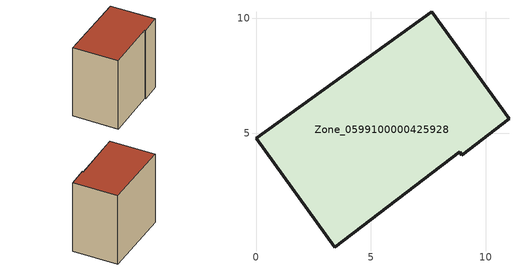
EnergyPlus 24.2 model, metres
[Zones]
Zone_0599100000425928
 floor ground (C_G): 7.64,10.29 11,5.64 8.96,4.06 8.86,4.19 3.42,0.04 0,4.79 z0
 wall outside (C_F): 0,4.79 3.42,0.04 8.86,4.19 8.96,4.06 11,5.64 7.64,10.29 0,4.79 z0:9.35
 roof outside (C_R): 11,5.64 7.64,10.29 0,4.79 3.42,0.04 8.86,4.19 8.96,4.06 z9.35
[BUILDING]
Pand.0599100000425928: North Axis=0; Terrain=City; Loads Convergence Tolerance Value=0.04; Temperature Convergence Tolerance Value=0.4; Solar Distribution=FullExterior; Maximum Number of Warmup Days=25; Minimum Number of Warmup Days=1
[Site:Location]
Rotterdam.The.Hague.AP_ZH_NLD Design_Conditions: Latitude=51.96; Longitude=4.45; Time Zone=1; Elevation=-4.5
[SITE:GROUNDTEMPERATURE:BUILDINGSURFACE]
18, 18, 18, 18, 18, 18, 18, 18, 18, 18, 18, 18
[MATERIAL] Thermal Absorptance=0.9; Solar Absorptance=0.7; Visible Absorptance=0.7
Name | Roughness | Thickness | Conductivity | Density | Specific Heat
G.TC.2006-2014 | MediumSmooth | 0.15 | 0.06 | 540 | 1210
F.TC.2006-2014 | Rough | 0.3 | 0.12 | 1920 | 840
R.TC.2006-2014 | MediumRough | 0.2 | 0.08 | 1500 | 1000
[CONSTRUCTION]
C_G: G.TC.2006-2014
C_F: F.TC.2006-2014
C_R: R.TC.2006-2014
[ZONE]
Zone_0599100000425928: Type=1; Multiplier=1; Ceiling Height=Autocalculate; Volume=Autocalculate; Floor Area=autocalculate; Part of Total Floor Area=Yes
[ZONEINFILTRATION:DESIGNFLOWRATE]
Infil_Zone_0599100000425928: Zone or ZoneList or Space or SpaceList=Zone_0599100000425928; Schedule=AlwaysOn; Design Flow Rate Calculation Method=Flow/Area; Flow Rate per Floor Area=0.0015; Constant Term Coefficient=1; Temperature Term Coefficient=0; Velocity Term Coefficient=0; Velocity Squared Term Coefficient=0
[HVACTEMPLATE:ZONE:IDEALLOADSAIRSYSTEM]
Zone_0599100000425928: Maximum Heating Supply Air Temperature=50; Minimum Cooling Supply Air Temperature=13; Maximum Heating Supply Air Humidity Ratio=0.0156; Minimum Cooling Supply Air Humidity Ratio=0.0077; Heating Limit=NoLimit; Cooling Limit=NoLimit; Dehumidification Control Type=ConstantSensibleHeatRatio; Cooling Sensible Heat Ratio=0.7; Dehumidification Setpoint=60; Humidification Control Type=None; Humidification Setpoint=30; Outdoor Air Method=None; Outdoor Air Flow Rate per Person=0.00944; Outdoor Air Flow Rate per Zone Floor Area=0; Outdoor Air Flow Rate per Zone=0; Demand Controlled Ventilation Type=None; Outdoor Air Economizer Type=NoEconomizer; Heat Recovery Type=None; Sensible Heat Recovery Effectiveness=0.7; Latent Heat Recovery Effectiveness=0.65
[ZONECONTROL:THERMOSTAT]
ThermostatControl_Zone_0599100000425928: Zone or ZoneList=Zone_0599100000425928; Control Type Schedule=DualSetpointControlType; Control 1=Thermostat_Zone_0599100000425928; Temperature Difference Between Cutout And Setpoint=0
[THERMOSTATSETPOINT:DUALSETPOINT]
Thermostat_Zone_0599100000425928: Heating Setpoint Temperature Schedule=HeatingSetpoint_Zone_0599100000425928; Cooling Setpoint Temperature Schedule=CoolingSetpoint_Zone_0599100000425928
[SCHEDULE:COMPACT]
HeatingSetpoint_Zone_0599100000425928: Through: 12/31, For: AllDays, Until: 24:00, 21
CoolingSetpoint_Zone_0599100000425928: Through: 12/31, For: AllDays, Until: 24:00, 24
DualSetpointControlType: Through: 12/31, For: AllDays, Until: 24:00, 4
AlwaysOn: Through: 12/31, For: AllDays, Until: 24:00, 1
